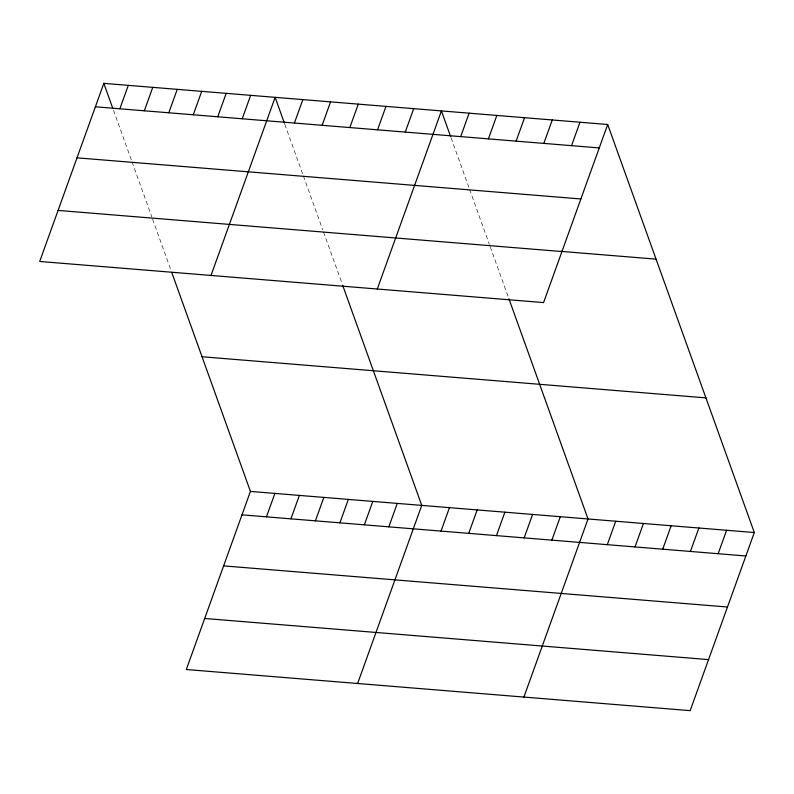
<?xml version="1.0" encoding="UTF-8"?>
<svg xmlns="http://www.w3.org/2000/svg" width="794" height="794" viewBox="0 0 794 794"><rect width="100%" height="100%" fill="white"/><g stroke="black" fill="none" stroke-linecap="round" stroke-linejoin="round"><path stroke-width="0.6" stroke-dasharray="3.97 2.98" d="M451.091 137.848L469.234 188.337M469.631 189.468L489.392 244.453M490.206 246.726L508.488 297.601M284.808 124.271L302.951 174.769M303.358 175.891L322.711 229.754M323.515 231.997L342.214 284.024M113.492 110.287L131.645 160.785M132.042 161.907L151.803 216.891M152.617 219.174L170.899 270.039"/><path stroke-width="1.19" d="M103.825 83.36L39.7 261.464L543.572 302.583L607.688 124.489L103.825 83.36L112.688 108.044M119.854 108.798L128.291 85.355M144.329 110.793L152.766 87.35M168.804 112.788L177.241 89.355M193.279 114.783L201.716 91.35M217.755 116.787L226.191 93.345M242.23 118.782L250.666 95.34M211.015 275.449L275.141 97.344L284.411 123.149M294.415 123.04L302.851 99.607M322.126 125.303L330.562 101.87M349.836 127.566L358.273 104.123M377.547 129.829L385.983 106.386M171.722 272.352L250.428 491.417L186.312 669.511L690.175 710.64L754.3 532.536L607.688 124.489M266.466 516.844L274.903 493.411M405.258 132.092L413.704 108.649M290.941 518.839L299.378 495.406M377.289 289.016L441.414 110.912L450.684 136.727M315.417 520.844L323.853 497.401M460.689 136.608L469.125 113.175M339.892 522.839L348.328 499.406M488.399 138.871L496.836 115.438M364.367 524.834L372.803 501.401M516.11 141.133L524.556 117.701M388.832 526.839L397.278 503.396M543.83 143.396L552.267 119.963M357.628 683.495L421.743 505.391L342.631 285.185M571.541 145.659L579.977 122.226M441.017 531.097L449.464 507.654M468.738 533.36L477.174 509.917M496.449 535.622L504.885 512.18M524.159 537.875L532.595 514.443M551.87 540.138L560.306 516.705M523.901 697.072L588.026 518.968L508.904 298.752M607.301 544.664L615.737 521.231M635.011 546.927L643.448 523.494M662.722 549.19L671.158 525.757M690.433 551.453L698.879 528.01M718.153 553.716L726.589 530.273M95.379 106.793L599.252 147.922M77.008 157.837L580.88 198.966M560.882 251.37L656.072 259.142M58.071 210.42L561.944 251.549M202.053 356.754L705.916 397.883M250.428 491.417L754.3 532.536M241.991 514.849L745.864 555.979M223.62 565.884L727.483 607.013M204.683 618.476L708.556 659.606"/></g></svg>
